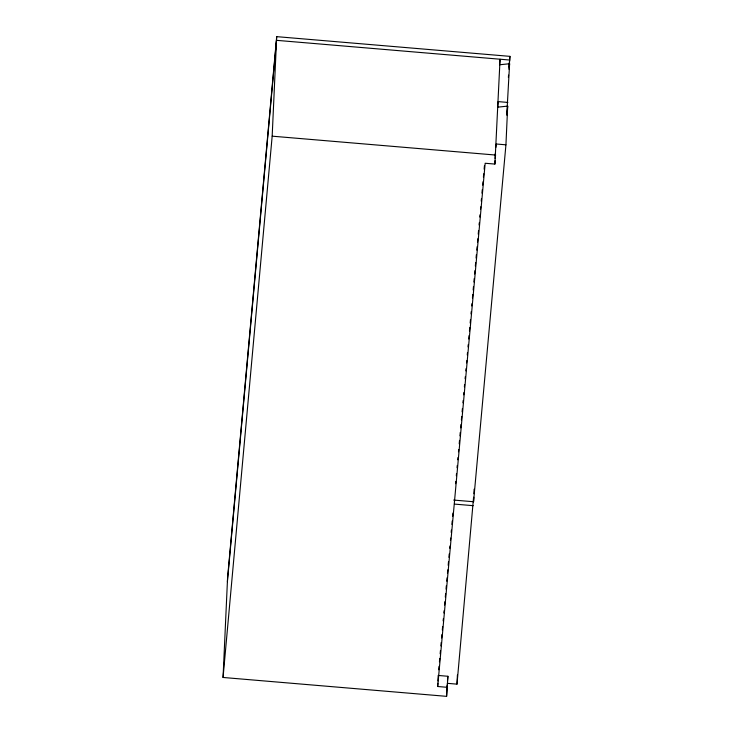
<?xml version="1.0" encoding="UTF-8"?>
<svg xmlns="http://www.w3.org/2000/svg" width="733" height="733" viewBox="0 0 733 733"><rect width="100%" height="100%" fill="white"/><g stroke="black" fill="none" stroke-linecap="round" stroke-linejoin="round"><path stroke-width="1.1" d="M437.94 680.975L438.197 675.45L447.918 676.275L446.599 696.35L223.052 677.466L227.569 577.943L276.689 36.65L509.948 56.359L509.059 68.013M223.052 677.466L272.172 136.173L276.689 36.65M447.414 687.325L437.693 686.509L437.848 683.193M446.599 696.35L447.112 684.943M447.277 683.321L456.998 684.146L457.41 675.038M456.998 684.146L473.545 497.716M453.663 500.062L473.545 501.739L473.756 497.185M473.903 493.767L474.114 489.213M437.693 686.509L485.173 163.257L494.894 164.073L495.041 160.756M495.142 158.548L495.389 153.023M494.894 164.073L500.062 59.217L499.549 64.861M473.545 501.739L505.935 144.822L507.685 106.111L497.881 107.137M506.824 113.835L509.609 63.725L499.814 64.751M227.404 581.635L276.515 40.333L509.783 60.042M438.71 669.77L439.021 666.361M439.434 661.826L439.745 658.417M440.157 653.873L440.46 650.464M440.872 645.929L441.184 642.52M441.596 637.976L441.907 634.567M442.32 630.023L442.622 626.623M443.144 620.943L443.346 618.67M443.859 612.99L444.07 610.717M444.583 605.046L444.894 601.637M445.307 597.093L445.618 593.684M446.031 589.149L446.333 585.74M446.745 581.196L447.057 577.787M447.469 573.243L447.781 569.843M448.193 565.299L448.495 561.89M448.908 557.346L449.219 553.946M449.732 548.266L449.943 545.993M450.456 540.313L450.667 538.04M451.18 532.369L451.381 530.096M451.904 524.416L452.206 521.007M452.618 516.472L452.93 513.063M455.596 483.716L455.798 481.434M456.32 475.744L456.522 473.463M457.044 467.764L457.245 465.482M457.768 459.783L457.969 457.511M458.491 451.812L458.693 449.531M459.215 443.832L459.518 440.414M459.939 435.851L460.242 432.433M460.663 427.88L460.965 424.462M461.387 419.899L461.689 416.481M462.111 411.928L462.413 408.51M462.935 402.811L463.137 400.53M463.659 394.83L463.861 392.549M464.383 386.85L464.585 384.578M465.107 378.879L465.308 376.597M465.831 370.898L466.032 368.617M466.555 362.927L466.756 360.645M467.278 354.946L467.48 352.665M468.002 346.966L468.204 344.693M468.726 338.994L469.038 335.577M469.45 331.014L469.761 327.596M470.174 323.042L470.485 319.615M470.998 313.926L471.209 311.644M471.722 305.945L471.933 303.664M472.446 297.964L472.758 294.547M473.17 289.993L473.481 286.576M473.894 282.013L474.205 278.595M474.618 274.032L474.929 270.614M475.341 266.061L475.653 262.643M476.065 258.08L476.377 254.663M476.789 250.109L477.101 246.691M477.513 242.128L477.824 238.711M478.237 234.148L478.548 230.73M479.061 225.031L479.272 222.759M479.785 217.06L479.996 214.778M480.509 209.079L480.72 206.798M481.233 201.108L481.444 198.826M481.957 193.127L482.268 189.71M482.68 185.147L482.992 181.729M483.404 177.175L483.716 173.758M484.128 169.195L484.44 165.777M497.625 107.247L498.138 101.612L507.859 102.428M447.46 681.305L447.918 676.275M495.902 147.379L496.214 143.998L505.935 144.822M509.014 66.611L509.948 56.359M508.372 77.414L508.574 75.133M509.096 69.424L509.609 63.725M506.86 115.237L507.685 106.111M272.172 136.173L495.71 155.057M454.414 504.093L473.188 505.678"/></g></svg>
